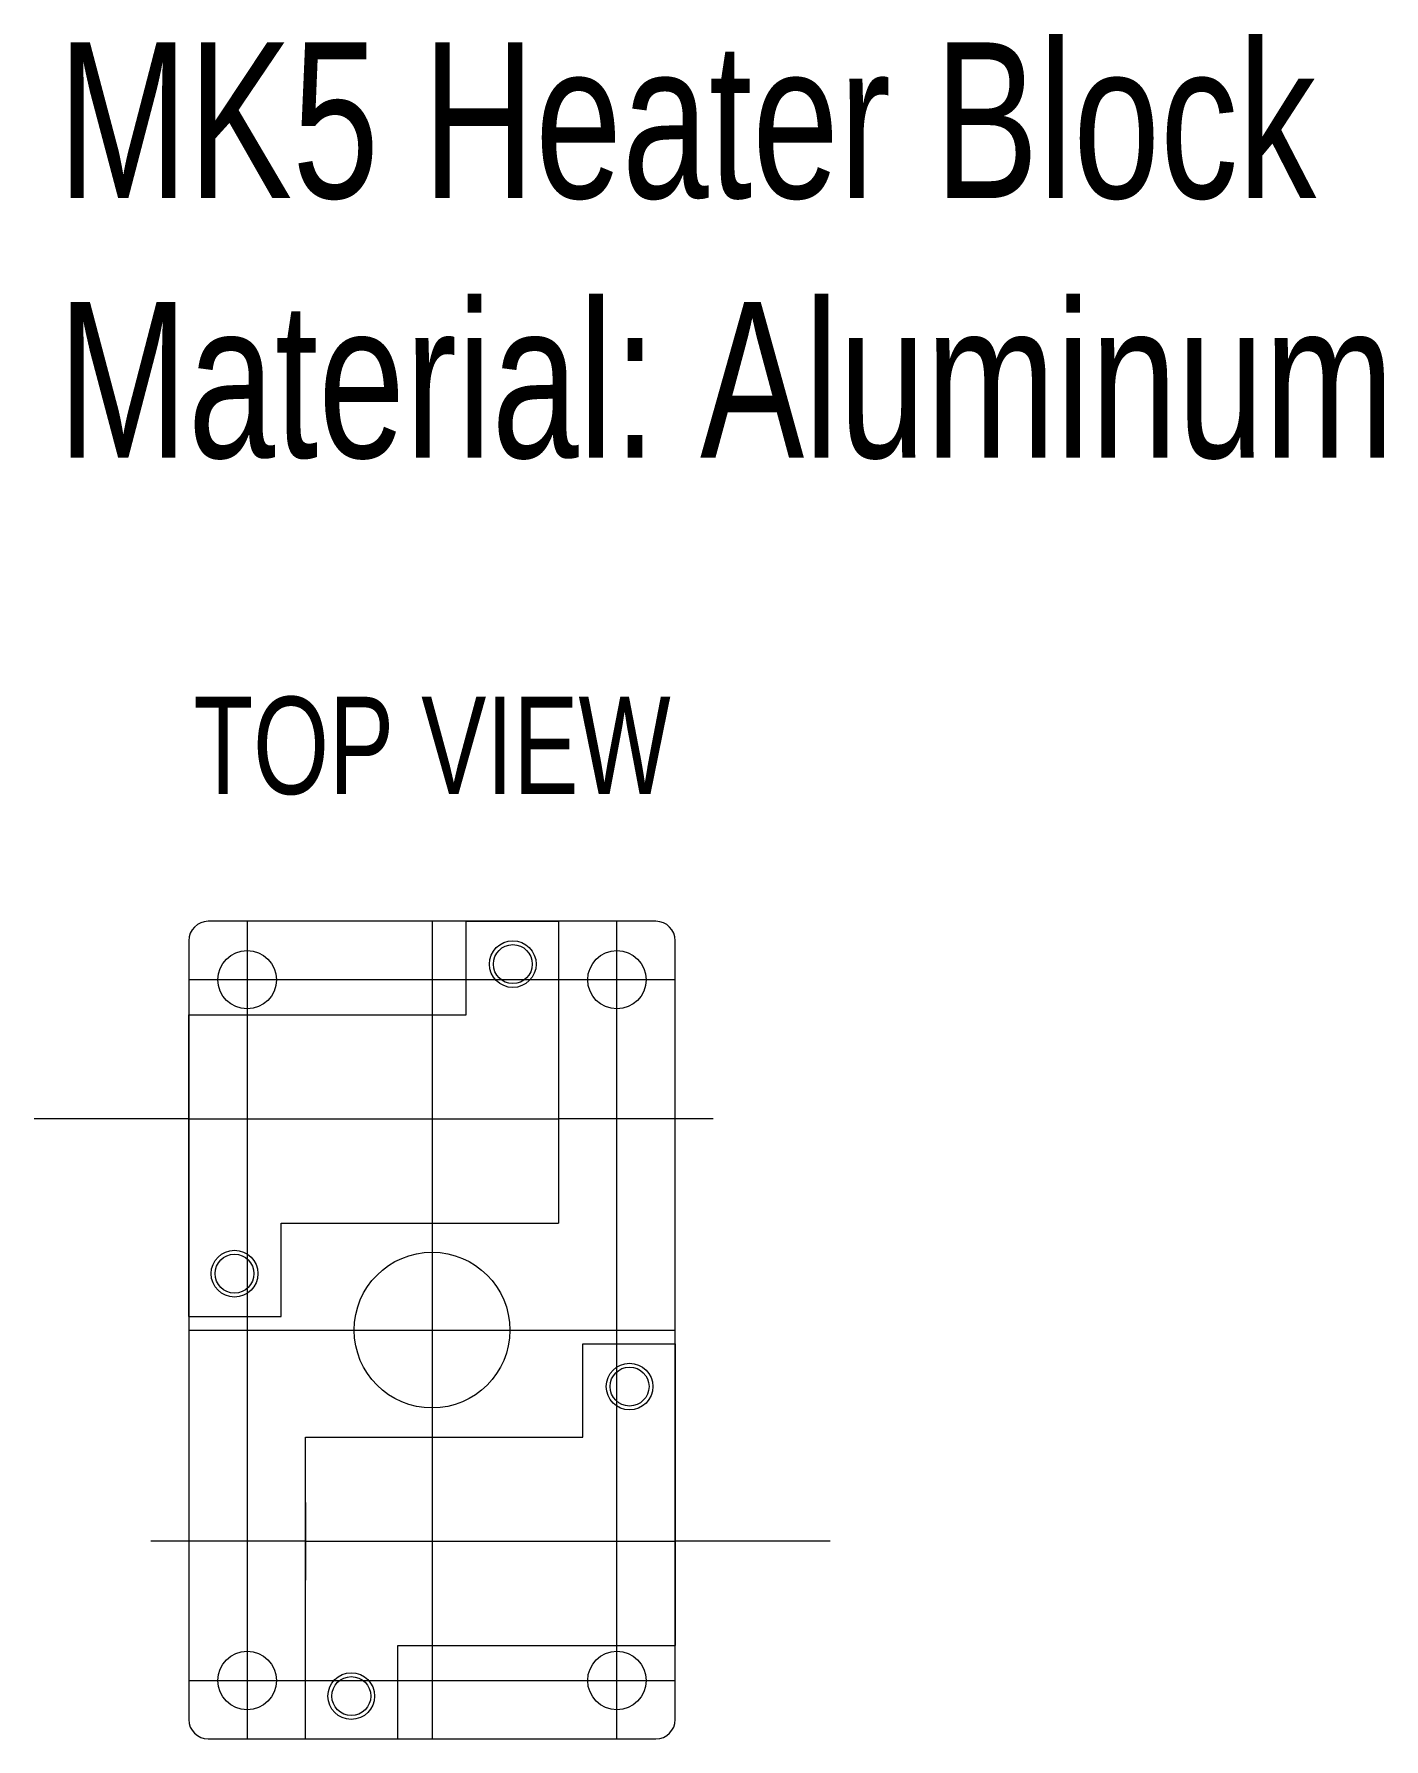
# Model space of a CAD drawing. Header units: millimetres. Extents: x 49.6 to 118.9, y -36.8 to 50.8.
import ezdxf

# ---------------------------------------------------------------- set-up
doc = ezdxf.new("R2010")
doc.units = ezdxf.units.MM
doc.layers.get('0').update_dxf_attribs({"linetype": 'CONTINUOUS', "lineweight": 0, "true_color": 0x000000})
for name, color, linetype, lineweight, true_color in [('12.5W Resistor', 1, 'CONTINUOUS', 0, 0xff0000), ('Drawing', 5, 'CONTINUOUS', 0, 0x0000ff), ('Top', 7, 'CONTINUOUS', 0, 0x000000)]:
    doc.layers.add(name, color=color, linetype=linetype, lineweight=lineweight, true_color=true_color)
doc.styles.get("Standard").update_dxf_attribs({"font": 'txt', "width": 0.75})

msp = doc.modelspace()

# ---------------------------------------------------------------- linework, layer by layer
at = {"layer": '12.5W Resistor'}
for p, q in [((71.75, 5.25), (76.5, 5.25)), ((71.75, 0.45), (71.75, 5.25)), ((76.5, 5.25), (76.5, -10.25)), ((57.5, -15.05), (57.5, 0.45)), ((57.5, 0.45), (71.75, 0.45)), ((57.5, -2.9), (57.5, -6.9)), ((76.5, -2.9), (76.5, -6.9)), ((57.5, -4.9), (49.55, -4.9)), ((57.5, -4.9), (76.5, -4.9)), ((84.45, -4.9), (76.5, -4.9)), ((62.25, -10.25), (76.5, -10.25)), ((62.25, -15.05), (62.25, -10.25)), ((57.5, -15.05), (62.25, -15.05)), ((77.75, -16.45), (82.5, -16.45)), ((77.75, -21.25), (77.75, -16.45)), ((82.5, -16.45), (82.5, -31.95)), ((63.5, -36.75), (63.5, -21.25)), ((63.5, -21.25), (77.75, -21.25)), ((63.5, -24.6), (63.5, -28.6)), ((82.5, -24.6), (82.5, -28.6)), ((63.5, -26.6), (55.55, -26.6)), ((63.5, -26.6), (82.5, -26.6)), ((90.45, -26.6), (82.5, -26.6)), ((68.25, -31.95), (82.5, -31.95)), ((68.25, -36.75), (68.25, -31.95)), ((63.5, -36.75), (68.25, -36.75))]:
    msp.add_line(p, q, dxfattribs=at)
for centre in [(74.15, 3.05), (59.85, -12.85), (80.15, -18.65), (65.85, -34.55)]:
    msp.add_circle(centre, 1.2, dxfattribs=at)
at = {"layer": 'Drawing'}
for p, q in [((60.5, 5.25), (60.5, -36.75)), ((70, 5.25), (70, -36.75)), ((79.5, -36.75), (79.5, 5.25)), ((82.5, 2.25), (57.5, 2.25)), ((57.5, -15.75), (82.5, -15.75)), ((57.5, -33.75), (82.5, -33.75))]:
    msp.add_line(p, q, dxfattribs=at)
at = {"layer": 'Top'}
for p, q in [((81.5, 5.25), (58.5, 5.25)), ((57.5, 4.25), (57.5, -35.75)), ((82.5, -35.75), (82.5, 4.25)), ((58.5, -36.75), (81.5, -36.75))]:
    msp.add_line(p, q, dxfattribs=at)
for centre, radius in [((60.5, 2.25), 1.5), ((74.15, 3.05), 1), ((79.5, 2.25), 1.5), ((59.85, -12.85), 1), ((70, -15.75), 4), ((80.15, -18.65), 1), ((60.5, -33.75), 1.5), ((79.5, -33.75), 1.5), ((65.85, -34.55), 1)]:
    msp.add_circle(centre, radius, dxfattribs=at)
for centre, start, end in [((58.5, 4.25), 90, 180), ((81.5, 4.25), 0, 90), ((58.5, -35.75), 180, 270), ((81.5, -35.75), 270, 0)]:
    msp.add_arc(centre, 1, start, end, dxfattribs=at)

# ---------------------------------------------------------------- texts
at = {"width": 100}
for s, insert, char_height, attachment_point in [('MK5\\~Heater\\~Block\\PMaterial:\\~Aluminum', (50.778, 50.4), 8, 1), ('TOP\\~VIEW', (70, 14.25), 5, 5)]:
    msp.add_mtext(s, dxfattribs=dict(at, insert=insert, char_height=char_height, attachment_point=attachment_point))

doc.saveas('drawing.dxf')
